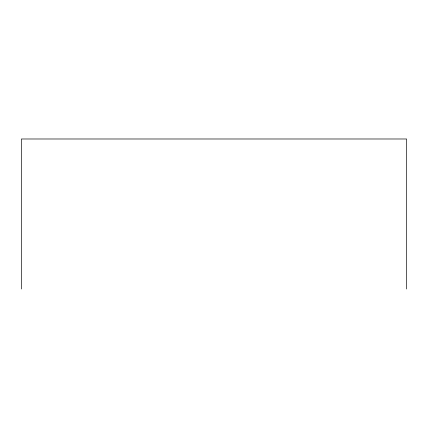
<?xml version="1.0" encoding="UTF-8"?>
<svg xmlns="http://www.w3.org/2000/svg" width="428" height="428" viewBox="0 0 428 428"><rect width="100%" height="100%" fill="white"/><g stroke="black" fill="none" stroke-linecap="round" stroke-linejoin="round"><path stroke-width="0.64" d="M406.6 289.012L406.6 138.988L21.4 138.988L21.4 289.012"/></g></svg>
